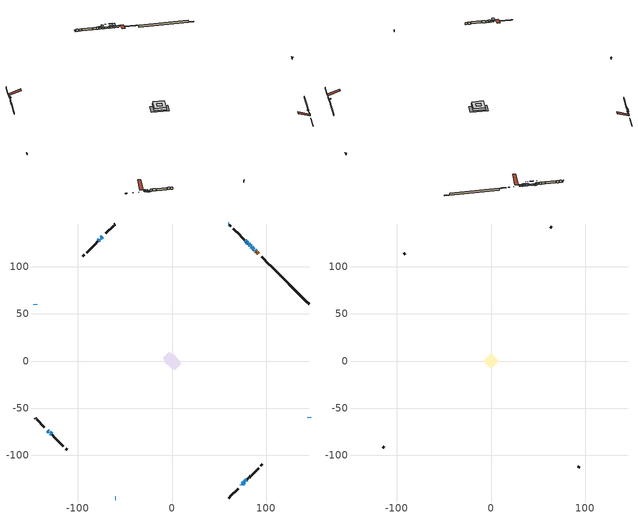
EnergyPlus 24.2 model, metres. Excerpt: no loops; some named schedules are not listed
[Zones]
conditioned space
 floor outside (Floor1 construction): -0.57,0 0,0.57 0.57,0 0,-0.57 z0.92
 floor adiabatic (AdiabaticFloorConstruction): -8.73,0 0,8.73 8.73,0 0,-8.73 z0.92
 floor foundation (Slab1 construction): -9.91,2.84 -2.84,9.91 9.91,-2.84 2.84,-9.91 z-1.52
 wall outside (RimJoist1 construction): 60.35,-145.71 61.41,-144.65 / -145.71,-60.35 -144.65,-61.41 / -60.35,145.71 -61.41,144.65 / 105.4,100.67 104.34,101.72 z0.92:1.22
 wall outside (RimJoist2 construction): 62.07,-144 70.36,-135.71 / -144,-62.07 -135.71,-70.36 / -62.07,144 -70.36,135.71 / 103.68,102.38 95.39,110.67 z0.92:1.22
 wall outside (AdiabaticWallConstruction 1): 91.75,114.32 90.45,115.61 / 89.8,116.27 89.22,116.85 z0.92:2.95
 wall outside (AdiabaticWallConstruction): 88.56,117.5 87.84,118.22 / 84.65,121.42 83.93,122.14 / -132.06,-74 -131.45,-74.62 z0.92:2.55; 74,-132.06 74.31,-131.75 z0.92:1.94; 74.97,-131.1 76.85,-129.21 z0.92:1.35; -74,132.06 -75.01,131.05 z0.92:2.39; 60.36,145.71 59.8,145.71 / 80.73,125.34 79.69,126.38 / 79.03,127.03 77.65,128.42 / 145.71,-60.36 145.71,-59.8 z0.92:2.37; 87.19,118.88 85.3,120.76 z0.92:2.62; 83.27,122.79 81.38,124.68 z0.92:2.44; -77.19,128.88 -78.21,127.85 z0.92:1.48; -60.36,-145.71 -59.8,-145.71 / -130.79,-75.27 -129.77,-76.3 / -145.71,60.36 -145.71,59.8 z0.92:2.65; 79.22,-126.84 79.53,-126.53 z0.92:2.01; -129.11,-76.95 -128.07,-77.99 z0.92:1.61
 wall outside (Wall1 construction): 80.19,-125.88 81.27,-124.8 / -127.41,-78.65 -126.33,-79.73 / -78.87,127.2 -79.95,126.12 / 76.99,129.08 75.91,130.15 z0.92:3.36
 wall outside (Wall2 construction): 81.92,-124.14 84.02,-122.05 / -125.68,-80.39 -123.58,-82.48 / -80.6,125.46 -82.7,123.37 / 75.25,130.81 73.16,132.91 z0.92:3.36
 wall outside (Wall3 construction): 84.67,-121.39 92.01,-114.06 / -122.93,-83.14 -115.59,-90.47 / -83.36,122.71 -90.69,115.37 / 72.5,133.56 65.17,140.9 z0.92:3.36
 wall outside (Wall6 construction): 94.62,-111.45 96.16,-109.9 / -112.98,-93.08 -111.44,-94.63 / -93.3,112.77 -94.85,111.22 / 62.56,143.5 61.01,145.05 z0.92:3.36
 wall foundation (FoundationWall1 construction): 106.05,100.01,-1.52 106.05,100.01,0.92 141.74,64.32,0.92 141.74,64.32,-0.62 145.71,60.35,-0.62 145.71,60.35,-1.52
 window (WindowConstruction 12): 88.56,117.5 87.84,118.22 z0.92:2.54
 window (WindowConstruction 7): 74,-132.06 74.31,-131.75 z0.92:1.93
 window (WindowConstruction 8): 74.97,-131.1 76.85,-129.21 z0.92:1.35
 window (WindowConstruction 9): -74,132.06 -75.01,131.05 z0.92:2.39
 window (WindowConstruction 10): 60.35,145.71 59.8,145.71 z0.92:2.37
 window (WindowConstruction 11): 87.19,118.88 85.3,120.76 z0.92:2.62
 window (WindowConstruction 17): 84.64,121.42 83.93,122.14 z0.92:2.54
 window (WindowConstruction 13): -132.06,-74 -131.45,-74.61 z0.92:2.54
 window (WindowConstruction 14): 83.27,122.79 81.38,124.68 z0.92:2.44
 window (WindowConstruction 15): 80.73,125.34 79.69,126.38 z0.92:2.37
 window (WindowConstruction 16): -77.19,128.88 -78.21,127.85 z0.92:1.48
 window (WindowConstruction): -60.35,-145.71 -59.8,-145.71 z0.92:2.65
 window (WindowConstruction 1): 79.03,127.03 77.65,128.42 z0.92:2.37
 window (WindowConstruction 2): 145.71,-60.35 145.71,-59.8 z0.92:2.37
 window (WindowConstruction 3): 79.22,-126.84 79.53,-126.54 z0.92:2.01
 window (WindowConstruction 4): -130.79,-75.27 -129.77,-76.3 z0.92:2.65
 window (WindowConstruction 5): -145.71,60.35 -145.71,59.8 z0.92:2.65
 window (WindowConstruction 6): -129.11,-76.95 -128.07,-77.99 z0.92:1.61
 door (Door): 91.75,114.32 90.45,115.61 z0.92:2.95
 door (Door 1): 89.8,116.27 89.22,116.84 z0.92:2.95
 ceiling adiabatic (AdiabaticFloorConstruction): 0,-8.73 8.73,0 0,8.73 -8.73,0 z0.92
 roof outside (AdiabaticRoofConstruction): 78.57,-127.5,3.36 77.56,-126.5,3.83 76.51,-127.55,3.83 77.51,-128.55,3.36; -76.53,129.53,3.36 -75.71,128.71,3.74 -74.85,129.58,3.74 -75.67,130.4,3.36
 skylight (SkylightConstruction): 78.57,-127.5,3.36 77.56,-126.5,3.83 76.51,-127.55,3.83 77.51,-128.55,3.36
 skylight (SkylightConstruction 1): -76.53,129.53,3.36 -75.71,128.72,3.74 -74.85,129.58,3.74 -75.67,130.4,3.36
attic - vented
 floor to conditioned space (Floor2 construction Reversed): -3.6,0 0,3.6 3.6,0 0,-3.6 z3.36
 floor to conditioned space (Floor3 construction Reversed): -8.4,0 0,8.4 8.4,0 0,-8.4 z3.36
 wall outside (Wall4 construction): 92.66,-113.4 93.96,-112.11 / -114.93,-91.13 -113.64,-92.42 / -91.35,114.72 -92.64,113.42 / 64.51,141.55 63.22,142.85 z0.92:3.36
 roof outside (Roof1 construction): 73.35,-132.72,3.36 64.49,-123.86,7.53 62.16,-126.2,7.53 71.01,-135.05,3.36; -132.72,-73.35,3.36 -123.86,-64.49,7.53 -126.2,-62.16,7.53 -135.05,-71.01,3.36; -73.35,132.72,3.36 -64.49,123.86,7.53 -62.16,126.2,7.53 -71.01,135.05,3.36; 92.4,113.66,3.36 83.55,104.81,7.53 85.88,102.47,7.53 94.74,111.33,3.36
shading: 87.2,118.86 89.21,116.86 91.8,119.45 89.79,121.45 z3.46; 74.52,-131.54 73.79,-132.27 74.12,-132.6 74.85,-131.87 z2.23; 77.06,-129 74.76,-131.31 75.08,-131.63 77.39,-129.32 z1.65; -75.22,130.84 -73.79,132.27 -74.12,132.6 -75.55,131.17 z2.69; 59.5,145.71 60.65,145.71 60.65,146.17 59.5,146.17 z2.67; 84.87,121.19 87.62,118.44 87.94,118.77 85.2,121.52 z3.23; 81.56,124.51 87.01,119.05 87.34,119.38 81.88,124.83 z5.89; -130.8,-75.26 -132.7,-73.36 -134.43,-75.09 -132.53,-76.99 z3.46; 79.02,127.05 85.64,120.43 85.96,120.75 79.34,127.37 z5.79; 79.48,126.59 80.94,125.13 83.53,127.71 82.06,129.18 z2.67; -80.15,125.92 -75.25,130.81 -75.58,131.14 -80.47,126.24 z4.22; -59.5,-145.71 -60.65,-145.71 -60.65,-146.01 -59.5,-146.01 z2.95; 77,129.06 79.67,126.39 80,126.72 77.33,129.39 z3.28; 145.71,-59.19 145.71,-60.96 146.17,-60.96 146.17,-59.19 z2.98; 79.74,-126.32 79.01,-127.05 79.34,-127.38 80.07,-126.65 z2.31; -129.56,-76.51 -131,-75.06 -131.21,-75.27 -129.77,-76.72 z2.95; -145.71,59.5 -145.71,60.65 -146.01,60.65 -146.01,59.5 z2.95; -127.86,-78.2 -129.32,-76.74 -131.05,-78.47 -129.59,-79.93 z1.9
[Building]
Building 1: Terrain=Suburbs
[Site:Location]
Calgary Intl AP_AB: Latitude {deg}=51.11; Longitude {deg}=-114.02; Time Zone {hr}=-7; Elevation {m}=1084; Keep Site Location Information=Yes
[Site:GroundTemperature:Shallow]
0.326196, -1.55603, -1.70677, -0.813554, 2.7722, 6.34125, 9.43543, 11.3955, 11.562, 9.96783, 6.95256, 3.49299
[Site:WaterMainsTemperature]
Calculation Method=Schedule; Temperature Schedule=mains temperature schedule
[Material] Roughness=Rough; Thermal Absorptance=0.9
Name | Thickness {m} | Conductivity {W/m-K} | Density {kg/m3} | Specific Heat {J/kg-K} | Solar Absorptance | Visible Absorptance
asphalt or fiberglass shingles | 0.00635 | 0.162714 | 1121.4 | 1465.45 | 0.4 | 0.4
asphalt or fiberglass shingles 1 | 0.00635 | 0.162714 | 1121.4 | 1465.45 | 0.7 | 0.7
ceiling loosefill ins | 0.254 | 0.0480833 | 16.02 | 1046.75 | 0.7 | 0.7
ceiling stud and cavity | 0.1397 | 0.131136 | 65.682 | 1177.47 | 0.7 | 0.7
ceiling stud and cavity 1 | 0.1397 | 0.140171 | 65.682 | 1177.47 | 0.7 | 0.7
concrete 4.0 in. | 0.1016 | 1.803125 | 2242.8 | 837.4 | 0.7 | 0.7
concrete 8.0 in. | 0.2032 | 1.803125 | 2242.8 | 837.4 | 0.7 | 0.7
door material | 0.04445 | 0.0451087 | 512.64 | 1214.23 | 0.7 | 0.7
exterior vertical ins | 0.0524957 | 0.029427 | 32.04 | 1214.23 | 0.7 | 0.7
floor covering | 0.0127 | 0.0433444 | 54.468 | 1339.84 | 0.6 | 0.6
floor rigid ins | 0.103632 | 0.029427 | 32.04 | 1214.23 | 0.7 | 0.7
floor rigid ins 1; roof rigid ins; wall rigid ins 1 | 0.512978 | 0.029427 | 32.04 | 1214.23 | 0.7 | 0.7
floor stud and cavity | 0.1397 | 0.115788 | 92.3553 | 1139.71 | 0.7 | 0.7
floor stud and cavity 1 | 0.1397 | 1.75129 | 37.0049 | 1207.88 | 0.7 | 0.7
furniture material conditioned space 1 | 0.1524 | 0.115458 | 640.8 | 1214.23 | 0.6 | 0.6
gypsum board | 0.0127 | 0.160291 | 801 | 837.4 | 0.6 | 0.6
gypsum board 1 | 0.0127 | 0.160291 | 801 | 837.4 | 0.7 | 0.7
osb sheathing 0.5 in. | 0.0127 | 0.115458 | 512.64 | 1214.23 | 0.7 | 0.7
osb sheathing 0.75 in. | 0.01905 | 0.115458 | 512.64 | 1214.23 | 0.7 | 0.7
osb sheathing 2.0 in. | 0.0508 | 0.115458 | 512.64 | 1214.23 | 0.7 | 0.7
rim joist rigid ins; wall rigid ins | 0.051816 | 0.029427 | 32.04 | 1214.23 | 0.7 | 0.7
rim joist stud and cavity | 0.0508 | 0.0515565 | 125.044 | 1163.47 | 0.6 | 0.6
rim joist stud and cavity 1 | 0.0508 | 0.0496063 | 125.044 | 1163.47 | 0.6 | 0.6
roof stud and cavity | 0.18415 | 1.78685 | 37.0049 | 1207.88 | 0.6 | 0.6
slab rigid ins | 0.000517642 | 0.029427 | 32.04 | 1214.23 | 0.7 | 0.7
wall stud and cavity | 0.1397 | 0.258437 | 139.0536 | 1170.24 | 0.7 | 0.7
wall stud and cavity 1 | 0.1397 | 0.243374 | 139.0536 | 1170.24 | 0.7 | 0.7
wall stud and cavity 2 | 0.1397 | 0.172852 | 139.0536 | 1170.24 | 0.7 | 0.7
wall stud and cavity 3 | 0.0889 | 6.9971 | 50.32683 | 1063.81 | 0.6 | 0.6
wall stud and cavity 4 | 0.1397 | 0.643765 | 139.0536 | 1170.24 | 0.7 | 0.7
wall stud and cavity 5 | 0.0889 | 0.380278 | 52.3479 | 1209.89 | 0.7 | 0.7
wall stud and cavity 6 | 0.0889 | 0.391764 | 83.0341 | 1211.67 | 0.7 | 0.7
wood siding | 0.0254 | 0.102417 | 544.68 | 1172.36 | 0.4 | 0.4
wood siding 1 | 0.00254 | 0.102417 | 544.68 | 1172.36 | 0.4 | 0.4
wood siding 2; wood siding 3; wood siding 4 | 0.0254 | 0.102417 | 544.68 | 1172.36 | 0.7 | 0.7
[WindowMaterial:SimpleGlazingSystem]
Name | U-Factor {W/m2-K} | Solar Heat Gain Coefficient
SkylightMaterial | 4.80031 | 0.5019
SkylightMaterial 1 | 3.82419 | 0.5013
WindowMaterial | 1.0879 | 0.23
WindowMaterial 1 | 2.78847 | 0.69
WindowMaterial 10 | 2.79244 | 0.7
WindowMaterial 11 | 2.78052 | 0.67
WindowMaterial 12 | 2.77768 | 0.66
WindowMaterial 13 | 1.632425 | 0.43
WindowMaterial 14 | 1.69318 | 0.41
WindowMaterial 15 | 1.89134 | 0.35
WindowMaterial 2 | 2.76405 | 0.62
WindowMaterial 3 | 2.76064 | 0.46
WindowMaterial 4 | 0.912455 | 0.25
WindowMaterial 5 | 1.04873 | 0.24
WindowMaterial 6 | 2.57724 | 0.26
WindowMaterial 7 | 2.535227 | 0.27
WindowMaterial 8 | 2.79017 | 0.62
WindowMaterial 9 | 2.77314 | 0.52
[Construction]
AdiabaticFloorConstruction: floor stud and cavity 1, floor rigid ins 1, osb sheathing 0.75 in., floor covering
AdiabaticRoofConstruction: asphalt or fiberglass shingles 1, roof rigid ins, osb sheathing 0.75 in., roof stud and cavity
AdiabaticWallConstruction: wood siding 3, wall rigid ins 1, wall stud and cavity 5, gypsum board
AdiabaticWallConstruction 1: wood siding 4, wall rigid ins 1, wall stud and cavity 5, gypsum board
Door; Door 1: door material
Floor1 construction: floor stud and cavity, floor rigid ins, osb sheathing 0.75 in., floor covering
Floor2 construction Reversed: gypsum board, ceiling stud and cavity, ceiling loosefill ins
Floor3 construction Reversed: gypsum board, ceiling stud and cavity 1, ceiling loosefill ins
FoundationWall1 construction: concrete 8.0 in., gypsum board 1
furniture construction conditioned space 1: furniture material conditioned space 1
PartitionWallConstruction: gypsum board, wall stud and cavity 6, gypsum board
RimJoist1 construction: wood siding 2, rim joist rigid ins, osb sheathing 2.0 in., rim joist stud and cavity
RimJoist2 construction: wood siding 2, rim joist rigid ins, osb sheathing 2.0 in., rim joist stud and cavity 1
Roof1 construction: asphalt or fiberglass shingles
SkylightConstruction: SkylightMaterial
SkylightConstruction 1: SkylightMaterial 1
Slab1 construction: slab rigid ins, concrete 4.0 in.
Wall1 construction: wood siding, wall rigid ins, osb sheathing 0.5 in., wall stud and cavity, gypsum board
Wall2 construction: wood siding, wall rigid ins, osb sheathing 0.5 in., wall stud and cavity 1, gypsum board
Wall3 construction: wood siding, wall rigid ins, osb sheathing 0.5 in., wall stud and cavity 2, gypsum board
Wall4 construction: wood siding 1, wall stud and cavity 3
Wall6 construction: wood siding, wall rigid ins, osb sheathing 0.5 in., wall stud and cavity 4, gypsum board
WindowConstruction; WindowConstruction 5: WindowMaterial
WindowConstruction 1: WindowMaterial 1
WindowConstruction 10: WindowMaterial 9
WindowConstruction 11: WindowMaterial 10
WindowConstruction 12; WindowConstruction 17: WindowMaterial 11
WindowConstruction 13: WindowMaterial 12
WindowConstruction 14: WindowMaterial 13
WindowConstruction 15: WindowMaterial 14
WindowConstruction 16: WindowMaterial 15
WindowConstruction 2: WindowMaterial 2
WindowConstruction 3: WindowMaterial 3
WindowConstruction 4: WindowMaterial 4
WindowConstruction 6: WindowMaterial 5
WindowConstruction 7: WindowMaterial 6
WindowConstruction 8: WindowMaterial 7
WindowConstruction 9: WindowMaterial 8
[Zone] Multiplier=1; Part of Total Floor Area=Yes
Name | Volume {m3}
attic - vented | 117.606
conditioned space | 958.5
[Space]
Name | Zone | Volume {m3}
attic - vented 1 | attic - vented | 117.606
conditioned space 1 | conditioned space | 958.5
[ZoneInfiltration:EffectiveLeakageArea]
infil attic - vented 1: Zone or Space=attic - vented 1; Schedule=Always On Discrete; Effective Air Leakage Area {cm2}=5727.22; Stack Coefficient=0.000459798; Wind Coefficient=1.44878e-05
[ZoneMixing]
whole house fan mix: Zone or Space=attic - vented; Schedule=Always On Continuous; Design Flow Rate Calculation Method=Flow/Zone; Design Flow Rate {m3/s}=0; Source Zone or Space=conditioned space
[SurfaceProperty:ExposedFoundationPerimeter]
Slab1: Exposed Perimeter Calculation Method=TotalExposedPerimeter; Total Exposed Perimeter {m}=56.083
[InternalMass] Zone or ZoneList=conditioned space; Space or SpaceList=conditioned space 1
Name | Construction | Surface Area {m2}
furniture mass conditioned space 1 | furniture construction conditioned space 1 | 133.428
partition wall mass | PartitionWallConstruction | 333.571
[Lights]
interior lighting: Zone or ZoneList or Space or SpaceList=conditioned space 1; Schedule=interior lighting schedule; Design Level Calculation Method=LightingLevel; Lighting Level {W}=343.2; Return Air Fraction=0; Fraction Radiant=0.6; Fraction Visible=0.2; Fraction Replaceable=1
[People]
occupants: Zone or ZoneList or Space or SpaceList=conditioned space 1; Number of People Schedule=occupants schedule; Number of People Calculation Method=People; Number of People=3; Fraction Radiant=0.314171; Sensible Heat Fraction=0.56303; Activity Level Schedule=occupants activity schedule; Carbon Dioxide Generation Rate {m3/s-W}=0; Enable ASHRAE 55 Comfort Warnings=No; Mean Radiant Temperature Calculation Type=EnclosureAveraged
[ElectricEquipment] Zone or ZoneList or Space or SpaceList=conditioned space 1; Design Level Calculation Method=EquipmentLevel
Name | Schedule | Design Level {W} | Fraction Latent | Fraction Radiant | Fraction Lost
clothes dryer | clothes dryer schedule | 140.772 | 0.015 | 0.081 | 0.85
clothes washer | clothes washer schedule | 32.1985 | 0.03 | 0.162 | 0.7
cooking range | cooking range schedule | 215.147 | 0.08 | 0.432 | 0.2
dishwasher | dishwasher schedule | 66.8632 | 0.3 | 0.18 | 0.4
fridge | fridge schedule | 72.9452 | 0 | 0.6 | 0
mech vent house fan | mech vent house fan schedule | 0 | 0 | 0 | 1
mech vent house fan cfis | mech vent house fan cfis schedule | 0 | 0 | 0 | 0
misc plug loads | misc plug loads schedule | 494.7 | 0.045 | 0.513 | 0.1
whole house fan | Always On Discrete | 0 | 0 | 0 | 1
[OtherEquipment] Zone or ZoneList or Space or SpaceList=conditioned space 1; Design Level Calculation Method=EquipmentLevel
Name | Fuel Type | Schedule | Design Level {W} | Fraction Latent | Fraction Radiant | Fraction Lost
clothes dryer 1 | Electricity | clothes dryer schedule | 0 | 0.015 | 0.081 | 0.85
cooking range 1 | Electricity | cooking range schedule | 0 | 0.08 | 0.432 | 0.2
general water use latent | None | general water use schedule | 62.594 | 1 | 0 | 0
general water use sensible | None | general water use schedule | -61.6891 | 0 | 0.6 | 0
mech vent house fan latent load | None | Always On Discrete | 0 | 1 | 0 | 0
mech vent house fan sensible load | None | Always On Discrete | 0 | 0 | 0 | 0
water heater energy adjustment1 | NaturalGas | Always On Discrete | 0.01 | 0 | 0 | 1
[ZoneInfiltration:DesignFlowRate] Zone or ZoneList or Space or SpaceList=conditioned space 1; Schedule=Always On Discrete; Design Flow Rate Calculation Method=Flow/Zone; Design Flow Rate {m3/s}=0
infil flow; natural vent flow; whole house fan flow
[Foundation:Kiva]
Foundation Kiva 1: Initial Indoor Air Temperature {C}=18; Wall Height Above Grade {m}=0.919978; Wall Depth Below Slab {m}=0.2032; Custom Block Material Name 1=exterior vertical ins; Custom Block Depth 1 {m}=2.43998; Custom Block X Position 1 {m}=0.2159; Custom Block Z Position 1 {m}=0
[Foundation:Kiva:Settings]
Soil Conductivity {W/m-K}=0.849921; Soil Density {kg/m3}=1842.3; Soil Specific Heat {J/kg-K}=418.7; Ground Solar Absorptivity=0.9; Ground Thermal Absorptivity=0.9; Ground Surface Roughness {m}=0.03; Far-Field Width {m}=40; Deep-Ground Boundary Condition=ZeroFlux; Deep-Ground Depth {m}=40; Minimum Cell Dimension {m}=0.2; Maximum Cell Growth Coefficient=3; Simulation Timestep=Timestep
[Exterior:Lights]
exterior lighting: Schedule=exterior lighting schedule; Design Level {W}=75.6
[Schedule:Constant]
Name | Hourly Value
Always On Continuous; mech vent house fan schedule; mech vent house fan cfis schedule; Always On Discrete | 1
occupants activity schedule | 117.228
fridge schedule | 0
[Schedule:Week:Daily]
interior lighting schedule Week Rule - Jan1-Jan27: interior lighting schedule day, interior lighting schedule day, interior lighting schedule day, interior lighting schedule day, interior lighting schedule day, interior lighting schedule day, interior lighting schedule day, interior lighting schedule default day, interior lighting schedule default day, interior lighting schedule default day, interior lighting schedule default day, interior lighting schedule default day
interior lighting schedule Week Rule - Jan28-Feb3: interior lighting schedule day, interior lighting schedule day, interior lighting schedule day, interior lighting schedule day, interior lighting schedule day 1, interior lighting schedule day 1, interior lighting schedule day 1, interior lighting schedule default day, interior lighting schedule default day, interior lighting schedule default day, interior lighting schedule default day, interior lighting schedule default day
interior lighting schedule Week Rule - Feb4-Feb24: interior lighting schedule day 1, interior lighting schedule day 1, interior lighting schedule day 1, interior lighting schedule day 1, interior lighting schedule day 1, interior lighting schedule day 1, interior lighting schedule day 1, interior lighting schedule default day, interior lighting schedule default day, interior lighting schedule default day, interior lighting schedule default day, interior lighting schedule default day
interior lighting schedule Week Rule - Feb25-Mar3: interior lighting schedule day 1, interior lighting schedule day 1, interior lighting schedule day 1, interior lighting schedule day 1, interior lighting schedule day 2, interior lighting schedule day 2, interior lighting schedule day 2, interior lighting schedule default day, interior lighting schedule default day, interior lighting schedule default day, interior lighting schedule default day, interior lighting schedule default day
interior lighting schedule Week Rule - Mar4-Mar31: interior lighting schedule day 2, interior lighting schedule day 2, interior lighting schedule day 2, interior lighting schedule day 2, interior lighting schedule day 2, interior lighting schedule day 2, interior lighting schedule day 2, interior lighting schedule default day, interior lighting schedule default day, interior lighting schedule default day, interior lighting schedule default day, interior lighting schedule default day
interior lighting schedule Week Rule - Apr1-Apr28: interior lighting schedule day 3, interior lighting schedule day 3, interior lighting schedule day 3, interior lighting schedule day 3, interior lighting schedule day 3, interior lighting schedule day 3, interior lighting schedule day 3, interior lighting schedule default day, interior lighting schedule default day, interior lighting schedule default day, interior lighting schedule default day, interior lighting schedule default day
interior lighting schedule Week Rule - Apr29-May5: interior lighting schedule day 3, interior lighting schedule day 3, interior lighting schedule day 4, interior lighting schedule day 4, interior lighting schedule day 4, interior lighting schedule day 4, interior lighting schedule day 4, interior lighting schedule default day, interior lighting schedule default day, interior lighting schedule default day, interior lighting schedule default day, interior lighting schedule default day
interior lighting schedule Week Rule - May6-May26: interior lighting schedule day 4, interior lighting schedule day 4, interior lighting schedule day 4, interior lighting schedule day 4, interior lighting schedule day 4, interior lighting schedule day 4, interior lighting schedule day 4, interior lighting schedule default day, interior lighting schedule default day, interior lighting schedule default day, interior lighting schedule default day, interior lighting schedule default day
interior lighting schedule Week Rule - May27-Jun2: interior lighting schedule day 4, interior lighting schedule day 4, interior lighting schedule day 4, interior lighting schedule day 4, interior lighting schedule day 4, interior lighting schedule day 5, interior lighting schedule day 5, interior lighting schedule default day, interior lighting schedule default day, interior lighting schedule default day, interior lighting schedule default day, interior lighting schedule default day
interior lighting schedule Week Rule - Jun3-Jun30: interior lighting schedule day 5, interior lighting schedule day 5, interior lighting schedule day 5, interior lighting schedule day 5, interior lighting schedule day 5, interior lighting schedule day 5, interior lighting schedule day 5, interior lighting schedule default day, interior lighting schedule default day, interior lighting schedule default day, interior lighting schedule default day, interior lighting schedule default day
interior lighting schedule Week Rule - Jul1-Jul28: interior lighting schedule day 6, interior lighting schedule day 6, interior lighting schedule day 6, interior lighting schedule day 6, interior lighting schedule day 6, interior lighting schedule day 6, interior lighting schedule day 6, interior lighting schedule default day, interior lighting schedule default day, interior lighting schedule default day, interior lighting schedule default day, interior lighting schedule default day
interior lighting schedule Week Rule - Jul29-Aug4: interior lighting schedule day 6, interior lighting schedule day 6, interior lighting schedule day 6, interior lighting schedule day 7, interior lighting schedule day 7, interior lighting schedule day 7, interior lighting schedule day 7, interior lighting schedule default day, interior lighting schedule default day, interior lighting schedule default day, interior lighting schedule default day, interior lighting schedule default day
interior lighting schedule Week Rule - Aug5-Aug25: interior lighting schedule day 7, interior lighting schedule day 7, interior lighting schedule day 7, interior lighting schedule day 7, interior lighting schedule day 7, interior lighting schedule day 7, interior lighting schedule day 7, interior lighting schedule default day, interior lighting schedule default day, interior lighting schedule default day, interior lighting schedule default day, interior lighting schedule default day
interior lighting schedule Week Rule - Aug26-Sep1: interior lighting schedule day 7, interior lighting schedule day 7, interior lighting schedule day 7, interior lighting schedule day 7, interior lighting schedule day 7, interior lighting schedule day 7, interior lighting schedule day 8, interior lighting schedule default day, interior lighting schedule default day, interior lighting schedule default day, interior lighting schedule default day, interior lighting schedule default day
interior lighting schedule Week Rule - Sep2-Sep29: interior lighting schedule day 8, interior lighting schedule day 8, interior lighting schedule day 8, interior lighting schedule day 8, interior lighting schedule day 8, interior lighting schedule day 8, interior lighting schedule day 8, interior lighting schedule default day, interior lighting schedule default day, interior lighting schedule default day, interior lighting schedule default day, interior lighting schedule default day
interior lighting schedule Week Rule - Sep30-Oct6: interior lighting schedule day 8, interior lighting schedule day 9, interior lighting schedule day 9, interior lighting schedule day 9, interior lighting schedule day 9, interior lighting schedule day 9, interior lighting schedule day 9, interior lighting schedule default day, interior lighting schedule default day, interior lighting schedule default day, interior lighting schedule default day, interior lighting schedule default day
interior lighting schedule Week Rule - Oct7-Oct27: interior lighting schedule day 9, interior lighting schedule day 9, interior lighting schedule day 9, interior lighting schedule day 9, interior lighting schedule day 9, interior lighting schedule day 9, interior lighting schedule day 9, interior lighting schedule default day, interior lighting schedule default day, interior lighting schedule default day, interior lighting schedule default day, interior lighting schedule default day
interior lighting schedule Week Rule - Oct28-Nov3: interior lighting schedule day 9, interior lighting schedule day 9, interior lighting schedule day 9, interior lighting schedule day 9, interior lighting schedule day 10, interior lighting schedule day 10, interior lighting schedule day 10, interior lighting schedule default day, interior lighting schedule default day, interior lighting schedule default day, interior lighting schedule default day, interior lighting schedule default day
interior lighting schedule Week Rule - Nov4-Nov24: interior lighting schedule day 10, interior lighting schedule day 10, interior lighting schedule day 10, interior lighting schedule day 10, interior lighting schedule day 10, interior lighting schedule day 10, interior lighting schedule day 10, interior lighting schedule default day, interior lighting schedule default day, interior lighting schedule default day, interior lighting schedule default day, interior lighting schedule default day
interior lighting schedule Week Rule - Nov25-Dec1: interior lighting schedule day 10, interior lighting schedule day 10, interior lighting schedule day 10, interior lighting schedule day 10, interior lighting schedule day 10, interior lighting schedule day 10, interior lighting schedule day 11, interior lighting schedule default day, interior lighting schedule default day, interior lighting schedule default day, interior lighting schedule default day, interior lighting schedule default day
interior lighting schedule Week Rule - Dec2-Dec31: interior lighting schedule day 11, interior lighting schedule day 11, interior lighting schedule day 11, interior lighting schedule day 11, interior lighting schedule day 11, interior lighting schedule day 11, interior lighting schedule day 11, interior lighting schedule default day, interior lighting schedule default day, interior lighting schedule default day, interior lighting schedule default day, interior lighting schedule default day
occupants schedule Week Rule - Jan1-Dec31: occupants schedule day, occupants schedule day, occupants schedule day, occupants schedule day, occupants schedule day, occupants schedule day, occupants schedule day, occupants schedule default day, occupants schedule default day, occupants schedule default day, occupants schedule default day, occupants schedule default day
clothes dryer schedule Week Rule - Jan1-Dec31: clothes dryer schedule day, clothes dryer schedule day, clothes dryer schedule day, clothes dryer schedule day, clothes dryer schedule day, clothes dryer schedule day, clothes dryer schedule day, clothes dryer schedule default day, clothes dryer schedule default day, clothes dryer schedule default day, clothes dryer schedule default day, clothes dryer schedule default day
clothes washer schedule Week Rule - Jan1-Dec31: clothes washer schedule day, clothes washer schedule day, clothes washer schedule day, clothes washer schedule day, clothes washer schedule day, clothes washer schedule day, clothes washer schedule day, clothes washer schedule default day, clothes washer schedule default day, clothes washer schedule default day, clothes washer schedule default day, clothes washer schedule default day
cooking range schedule Week Rule - Jan1-Dec31: cooking range schedule day, cooking range schedule day, cooking range schedule day, cooking range schedule day, cooking range schedule day, cooking range schedule day, cooking range schedule day, cooking range schedule default day, cooking range schedule default day, cooking range schedule default day, cooking range schedule default day, cooking range schedule default day
dishwasher schedule Week Rule - Jan1-Dec31: dishwasher schedule day, dishwasher schedule day, dishwasher schedule day, dishwasher schedule day, dishwasher schedule day, dishwasher schedule day, dishwasher schedule day, dishwasher schedule default day, dishwasher schedule default day, dishwasher schedule default day, dishwasher schedule default day, dishwasher schedule default day
misc plug loads schedule Week Rule - Jan1-Dec31: misc plug loads schedule day, misc plug loads schedule day, misc plug loads schedule day, misc plug loads schedule day, misc plug loads schedule day, misc plug loads schedule day, misc plug loads schedule day, misc plug loads schedule default day, misc plug loads schedule default day, misc plug loads schedule default day, misc plug loads schedule default day, misc plug loads schedule default day
general water use schedule Week Rule - Jan1-Dec31: general water use schedule day, general water use schedule day, general water use schedule day, general water use schedule day, general water use schedule day, general water use schedule day, general water use schedule day, general water use schedule default day, general water use schedule default day, general water use schedule default day, general water use schedule default day, general water use schedule default day
exterior lighting schedule Week Rule - Jan1-Jan27: exterior lighting schedule day, exterior lighting schedule day, exterior lighting schedule day, exterior lighting schedule day, exterior lighting schedule day, exterior lighting schedule day, exterior lighting schedule day, exterior lighting schedule default day, exterior lighting schedule default day, exterior lighting schedule default day, exterior lighting schedule default day, exterior lighting schedule default day
exterior lighting schedule Week Rule - Jan28-Feb3: exterior lighting schedule day, exterior lighting schedule day, exterior lighting schedule day, exterior lighting schedule day, exterior lighting schedule day 1, exterior lighting schedule day 1, exterior lighting schedule day 1, exterior lighting schedule default day, exterior lighting schedule default day, exterior lighting schedule default day, exterior lighting schedule default day, exterior lighting schedule default day
exterior lighting schedule Week Rule - Feb4-Feb24: exterior lighting schedule day 1, exterior lighting schedule day 1, exterior lighting schedule day 1, exterior lighting schedule day 1, exterior lighting schedule day 1, exterior lighting schedule day 1, exterior lighting schedule day 1, exterior lighting schedule default day, exterior lighting schedule default day, exterior lighting schedule default day, exterior lighting schedule default day, exterior lighting schedule default day
exterior lighting schedule Week Rule - Feb25-Mar3: exterior lighting schedule day 1, exterior lighting schedule day 1, exterior lighting schedule day 1, exterior lighting schedule day 1, exterior lighting schedule day 2, exterior lighting schedule day 2, exterior lighting schedule day 2, exterior lighting schedule default day, exterior lighting schedule default day, exterior lighting schedule default day, exterior lighting schedule default day, exterior lighting schedule default day
exterior lighting schedule Week Rule - Mar4-Mar31: exterior lighting schedule day 2, exterior lighting schedule day 2, exterior lighting schedule day 2, exterior lighting schedule day 2, exterior lighting schedule day 2, exterior lighting schedule day 2, exterior lighting schedule day 2, exterior lighting schedule default day, exterior lighting schedule default day, exterior lighting schedule default day, exterior lighting schedule default day, exterior lighting schedule default day
exterior lighting schedule Week Rule - Apr1-Apr28: exterior lighting schedule day 3, exterior lighting schedule day 3, exterior lighting schedule day 3, exterior lighting schedule day 3, exterior lighting schedule day 3, exterior lighting schedule day 3, exterior lighting schedule day 3, exterior lighting schedule default day, exterior lighting schedule default day, exterior lighting schedule default day, exterior lighting schedule default day, exterior lighting schedule default day
exterior lighting schedule Week Rule - Apr29-May5: exterior lighting schedule day 3, exterior lighting schedule day 3, exterior lighting schedule day 4, exterior lighting schedule day 4, exterior lighting schedule day 4, exterior lighting schedule day 4, exterior lighting schedule day 4, exterior lighting schedule default day, exterior lighting schedule default day, exterior lighting schedule default day, exterior lighting schedule default day, exterior lighting schedule default day
exterior lighting schedule Week Rule - May6-May26: exterior lighting schedule day 4, exterior lighting schedule day 4, exterior lighting schedule day 4, exterior lighting schedule day 4, exterior lighting schedule day 4, exterior lighting schedule day 4, exterior lighting schedule day 4, exterior lighting schedule default day, exterior lighting schedule default day, exterior lighting schedule default day, exterior lighting schedule default day, exterior lighting schedule default day
exterior lighting schedule Week Rule - May27-Jun2: exterior lighting schedule day 4, exterior lighting schedule day 4, exterior lighting schedule day 4, exterior lighting schedule day 4, exterior lighting schedule day 4, exterior lighting schedule day 5, exterior lighting schedule day 5, exterior lighting schedule default day, exterior lighting schedule default day, exterior lighting schedule default day, exterior lighting schedule default day, exterior lighting schedule default day
[Schedule:Year]
interior lighting schedule: interior lighting schedule Week Rule - Jan1-Jan27, 1, 1, 1, 27, interior lighting schedule Week Rule - Jan28-Feb3, 1, 28, 2, 3, interior lighting schedule Week Rule - Feb4-Feb24, 2, 4, 2, 24, interior lighting schedule Week Rule - Feb25-Mar3, 2, 25, 3, 3, interior lighting schedule Week Rule - Mar4-Mar31, 3, 4, 3, 31, interior lighting schedule Week Rule - Apr1-Apr28, 4, 1, 4, 28, interior lighting schedule Week Rule - Apr29-May5, 4, 29, 5, 5, interior lighting schedule Week Rule - May6-May26, 5, 6, 5, 26, interior lighting schedule Week Rule - May27-Jun2, 5, 27, 6, 2, interior lighting schedule Week Rule - Jun3-Jun30, 6, 3, 6, 30, interior lighting schedule Week Rule - Jul1-Jul28, 7, 1, 7, 28, interior lighting schedule Week Rule - Jul29-Aug4, 7, 29, 8, 4, interior lighting schedule Week Rule - Aug5-Aug25, 8, 5, 8, 25, interior lighting schedule Week Rule - Aug26-Sep1, 8, 26, 9, 1, interior lighting schedule Week Rule - Sep2-Sep29, 9, 2, 9, 29, interior lighting schedule Week Rule - Sep30-Oct6, 9, 30, 10, 6, interior lighting schedule Week Rule - Oct7-Oct27, 10, 7, 10, 27, interior lighting schedule Week Rule - Oct28-Nov3, 10, 28, 11, 3, interior lighting schedule Week Rule - Nov4-Nov24, 11, 4, 11, 24, interior lighting schedule Week Rule - Nov25-Dec1, 11, 25, 12, 1, interior lighting schedule Week Rule - Dec2-Dec31, 12, 2, 12, 31
occupants schedule: occupants schedule Week Rule - Jan1-Dec31, 1, 1, 12, 31
clothes dryer schedule: clothes dryer schedule Week Rule - Jan1-Dec31, 1, 1, 12, 31
clothes washer schedule: clothes washer schedule Week Rule - Jan1-Dec31, 1, 1, 12, 31
cooking range schedule: cooking range schedule Week Rule - Jan1-Dec31, 1, 1, 12, 31
dishwasher schedule: dishwasher schedule Week Rule - Jan1-Dec31, 1, 1, 12, 31
misc plug loads schedule: misc plug loads schedule Week Rule - Jan1-Dec31, 1, 1, 12, 31
general water use schedule: general water use schedule Week Rule - Jan1-Dec31, 1, 1, 12, 31
exterior lighting schedule: exterior lighting schedule Week Rule - Jan1-Jan27, 1, 1, 1, 27, exterior lighting schedule Week Rule - Jan28-Feb3, 1, 28, 2, 3, exterior lighting schedule Week Rule - Feb4-Feb24, 2, 4, 2, 24, exterior lighting schedule Week Rule - Feb25-Mar3, 2, 25, 3, 3, exterior lighting schedule Week Rule - Mar4-Mar31, 3, 4, 3, 31, exterior lighting schedule Week Rule - Apr1-Apr28, 4, 1, 4, 28, exterior lighting schedule Week Rule - Apr29-May5, 4, 29, 5, 5, exterior lighting schedule Week Rule - May6-May26, 5, 6, 5, 26, exterior lighting schedule Week Rule - May27-Jun2, 5, 27, 6, 2, exterior lighting schedule Week Rule - Jun3-Jun30, 6, 3, 6, 30, exterior lighting schedule Week Rule - Jul1-Jul28, 7, 1, 7, 28, exterior lighting schedule Week Rule - Jul29-Aug4, 7, 29, 8, 4, exterior lighting schedule Week Rule - Aug5-Aug25, 8, 5, 8, 25, exterior lighting schedule Week Rule - Aug26-Sep1, 8, 26, 9, 1, exterior lighting schedule Week Rule - Sep2-Sep29, 9, 2, 9, 29, exterior lighting schedule Week Rule - Sep30-Oct6, 9, 30, 10, 6, exterior lighting schedule Week Rule - Oct7-Oct27, 10, 7, 10, 27, exterior lighting schedule Week Rule - Oct28-Nov3, 10, 28, 11, 3, exterior lighting schedule Week Rule - Nov4-Nov24, 11, 4, 11, 24, exterior lighting schedule Week Rule - Nov25-Dec1, 11, 25, 12, 1, exterior lighting schedule Week Rule - Dec2-Dec31, 12, 2, 12, 31
[Schedule:Compact]
mains temperature schedule: Through: 01/01, For: AllDays, Until: 24:00, 5.30611, Through: 01/02, For: AllDays, Until: 24:00, 5.24556, Through: 01/03, For: AllDays, Until: 24:00, 5.18611, Through: 01/04, For: AllDays, Until: 24:00, 5.12778, Through: 01/05, For: AllDays, Until: 24:00, 5.07, Through: 01/06, For: AllDays, Until: 24:00, 5.01278, Through: 01/07, For: AllDays, Until: 24:00, 4.95722, Through: 01/08, For: AllDays, Until: 24:00, 4.90222, Through: 01/09, For: AllDays, Until: 24:00, 4.84778, Through: 01/10, For: AllDays, Until: 24:00, 4.795, Through: 01/11, For: AllDays, Until: 24:00, 4.74278, Through: 01/12, For: AllDays, Until: 24:00, 4.69167, Through: 01/13, For: AllDays, Until: 24:00, 4.64111, Through: 01/14, For: AllDays, Until: 24:00, 4.59222, Through: 01/15, For: AllDays, Until: 24:00, 4.54389, Through: 01/16, For: AllDays, Until: 24:00, 4.49722, Through: 01/17, For: AllDays, Until: 24:00, 4.45111, Through: 01/18, For: AllDays, Until: 24:00, 4.40611, Through: 01/19, For: AllDays, Until: 24:00, 4.36222, Through: 01/20, For: AllDays, Until: 24:00, 4.32, Through: 01/21, For: AllDays, Until: 24:00, 4.27833, Through: 01/22, For: AllDays, Until: 24:00, 4.23778, Through: 01/23, For: AllDays, Until: 24:00, 4.19833, Through: 01/24, For: AllDays, Until: 24:00, 4.16056, Through: 01/25, For: AllDays, Until: 24:00, 4.12333, Through: 01/26, For: AllDays, Until: 24:00, 4.08778, Through: 01/27, For: AllDays, Until: 24:00, 4.05278, Through: 01/28, For: AllDays, Until: 24:00, 4.01944, Through: 01/29, For: AllDays, Until: 24:00, 3.98722, Through: 01/30, For: AllDays, Until: 24:00, 3.95611, Through: 01/31, For: AllDays, Until: 24:00, 3.92667, Through: 02/01, For: AllDays, Until: 24:00, 3.89778, Through: 02/02, For: AllDays, Until: 24:00, 3.87056, Through: 02/03, For: AllDays, Until: 24:00, 3.84444, Through: 02/04, For: AllDays, Until: 24:00, 3.82, Through: 02/05, For: AllDays, Until: 24:00, 3.79611, Through: 02/06, For: AllDays, Until: 24:00, 3.77389, Through: 02/07, For: AllDays, Until: 24:00, 3.75333, Through: 02/08, For: AllDays, Until: 24:00, 3.73333, Through: 02/09, For: AllDays, Until: 24:00, 3.715, Through: 02/10, For: AllDays, Until: 24:00, 3.69778, Through: 02/11, For: AllDays, Until: 24:00, 3.68222, Through: 02/12, For: AllDays, Until: 24:00, 3.66778, Through: 02/13, For: AllDays, Until: 24:00, 3.65444, Through: 02/14, For: AllDays, Until: 24:00, 3.64278, Through: 02/15, For: AllDays, Until: 24:00, 3.63222, Through: 02/16, For: AllDays, Until: 24:00, 3.62278, Through: 02/17, For: AllDays, Until: 24:00, 3.615, Through: 02/18, For: AllDays, Until: 24:00, 3.60833, Through: 02/19, For: AllDays, Until: 24:00, 3.60333, Through: 02/20, For: AllDays, Until: 24:00, 3.59944, Through: 02/21, For: AllDays, Until: 24:00, 3.59667, Through: 02/22, For: AllDays, Until: 24:00, 3.59556, Through: 02/23, For: AllDays, Until: 24:00, 3.59556, Through: 02/24, For: AllDays, Until: 24:00, 3.59722, Through: 02/25, For: AllDays, Until: 24:00, 3.6, Through: 02/26, For: AllDays, Until: 24:00, 3.60389, Through: 02/27, For: AllDays, Until: 24:00, 3.60944, Through: 02/28, For: AllDays, Until: 24:00, 3.61611, Through: 03/01, For: AllDays, Until: 24:00, 3.62444, Through: 03/02, For: AllDays, Until: 24:00, 3.63333, Through: 03/03, For: AllDays, Until: 24:00, 3.64444, Through: 03/04, For: AllDays, Until: 24:00, 3.65611, Through: 03/05, For: AllDays, Until: 24:00, 3.67, Through: 03/06, For: AllDays, Until: 24:00, 3.68444, Through: 03/07, For: AllDays, Until: 24:00, 3.70056, Through: 03/08, For: AllDays, Until: 24:00, 3.71778, Through: 03/09, For: AllDays, Until: 24:00, 3.73611, Through: 03/10, For: AllDays, Until: 24:00, 3.75611, Through: 03/11, For: AllDays, Until: 24:00, 3.77722, Through: 03/12, For: AllDays, Until: 24:00, 3.79944, Through: 03/13, For: AllDays, Until: 24:00, 3.82333, Through: 03/14, For: AllDays, Until: 24:00, 3.84833, Through: 03/15, For: AllDays, Until: 24:00, 3.87444, Through: 03/16, For: AllDays, Until: 24:00, 3.90222, Through: 03/17, For: AllDays, Until: 24:00, 3.93056, Through: 03/18, For: AllDays, Until: 24:00, 3.96056, Through: 03/19, For: AllDays, Until: 24:00, 3.99167, Through: 03/20, For: AllDays, Until: 24:00, 4.02444, Through: 03/21, For: AllDays, Until: 24:00, 4.05778, Through: 03/22, For: AllDays, Until: 24:00, 4.09278, Through: 03/23, For: AllDays, Until: 24:00, 4.12833, Through: 03/24, For: AllDays, Until: 24:00, 4.16556, Through: 03/25, For: AllDays, Until: 24:00, 4.20389, Through: 03/26, For: AllDays, Until: 24:00, 4.24333, Through: 03/27, For: AllDays, Until: 24:00, 4.28389, Through: 03/28, For: AllDays, Until: 24:00, 4.32611, Through: 03/29, For: AllDays, Until: 24:00, 4.36889, Through: 03/30, For: AllDays, Until: 24:00, 4.41278, Through: 03/31, For: AllDays, Until: 24:00, 4.45778, Through: 04/01, For: AllDays, Until: 24:00, 4.50389, Through: 04/02, For: AllDays, Until: 24:00, 4.55111, Through: 04/03, For: AllDays, Until: 24:00, 4.59944, Through: 04/04, For: AllDays, Until: 24:00, 4.64833, Through: 04/05, For: AllDays, Until: 24:00, 4.69889, Through: 04/06, For: AllDays, Until: 24:00, 4.75, Through: 04/07, For: AllDays, Until: 24:00, 4.80222, Through: 04/08, For: AllDays, Until: 24:00, 4.85556, Through: 04/09, For: AllDays, Until: 24:00, 4.91, Through: 04/10, For: AllDays, Until: 24:00, 4.965, Through: 04/11, For: AllDays, Until: 24:00, 5.02111, Through: 04/12, For: AllDays, Until: 24:00, 5.07833, Through: 04/13, For: AllDays, Until: 24:00, 5.13611, Through: 04/14, For: AllDays, Until: 24:00, 5.195, Through: 04/15, For: AllDays, Until: 24:00, 5.25444, Through: 04/16, For: AllDays, Until: 24:00, 5.315, Through: 04/17, For: AllDays, Until: 24:00, 5.37611, Through: 04/18, For: AllDays, Until: 24:00, 5.43833, Through: 04/19, For: AllDays, Until: 24:00, 5.50111, Through: 04/20, For: AllDays, Until: 24:00, 5.565, Through: 04/21, For: AllDays, Until: 24:00, 5.62944, Through: 04/22, For: AllDays, Until: 24:00, 5.69444, Through: 04/23, For: AllDays, Until: 24:00, 5.76, Through: 04/24, For: AllDays, Until: 24:00, 5.82667, Through: 04/25, For: AllDays, Until: 24:00, 5.89389, Through: 04/26, For: AllDays, Until: 24:00, 5.96167, Through: 04/27, For: AllDays, Until: 24:00, 6.03056, Through: 04/28, For: AllDays, Until: 24:00, 6.09944, Through: 04/29, For: AllDays, Until: 24:00, 6.16944, Through: 04/30, For: AllDays, Until: 24:00, 6.23944, Through: 05/01, For: AllDays, Until: 24:00, 6.31056, Through: 05/02, For: AllDays, Until: 24:00, 6.38167, Through: 05/03, For: AllDays, Until: 24:00, 6.45333, Through: 05/04, For: AllDays, Until: 24:00, 6.52611, Through: 05/05, For: AllDays, Until: 24:00, 6.59889, Through: 05/06, For: AllDays, Until: 24:00, 6.67167, Through: 05/07, For: AllDays, Until: 24:00, 6.74556, Through: 05/08, For: AllDays, Until: 24:00, 6.81944, Through: 05/09, For: AllDays, Until: 24:00, 6.89389, Through: 05/10, For: AllDays, Until: 24:00, 6.96889, Through: 05/11, For: AllDays, Until: 24:00, 7.04389, Through: 05/12, For: AllDays, Until: 24:00, 7.11944, Through: 05/13, For: AllDays, Until: 24:00, 7.195, Through: 05/14, For: AllDays, Until: 24:00, 7.27111, Through: 05/15, For: AllDays, Until: 24:00, 7.34722, Through: 05/16, For: AllDays, Until: 24:00, 7.42389, Through: 05/17, For: AllDays, Until: 24:00, 7.50056, Through: 05/18, For: AllDays, Until: 24:00, 7.57722, Through: 05/19, For: AllDays, Until: 24:00, 7.65444, Through: 05/20, For: AllDays, Until: 24:00, 7.73167, Through: 05/21, For: AllDays, Until: 24:00, 7.80889, Through: 05/22, For: AllDays, Until: 24:00, 7.88611, Through: 05/23, For: AllDays, Until: 24:00, 7.96333, Through: 05/24, For: AllDays, Until: 24:00, 8.04111, Through: 05/25, For: AllDays, Until: 24:00, 8.11833, Through: 05/26, For: AllDays, Until: 24:00, 8.19611, Through: 05/27, For: AllDays, Until: 24:00, 8.27333, Through: 05/28, For: AllDays, Until: 24:00, 8.35056, Through: 05/29, For: AllDays, Until: 24:00, 8.42778, Through: 05/30, For: AllDays, Until: 24:00, 8.505, Through: 05/31, For: AllDays, Until: 24:00, 8.58222, Through: 06/01, For: AllDays, Until: 24:00, 8.65889, Through: 06/02, For: AllDays, Until: 24:00, 8.73556, Through: 06/03, For: AllDays, Until: 24:00, 8.81222, Through: 06/04, For: AllDays, Until: 24:00, 8.88889, Through: 06/05, For: AllDays, Until: 24:00, 8.965, Through: 06/06, For: AllDays, Until: 24:00, 9.04056, Through: 06/07, For: AllDays, Until: 24:00, 9.11611, Through: 06/08, For: AllDays, Until: 24:00, 9.19167, Through: 06/09, For: AllDays, Until: 24:00, 9.26667, Through: 06/10, For: AllDays, Until: 24:00, 9.34111, Through: 06/11, For: AllDays, Until: 24:00, 9.41556, Through: 06/12, For: AllDays, Until: 24:00, 9.48889, Through: 06/13, For: AllDays, Until: 24:00, 9.56278, Through: 06/14, For: AllDays, Until: 24:00, 9.63556, Through: 06/15, For: AllDays, Until: 24:00, 9.70833, Through: 06/16, For: AllDays, Until: 24:00, 9.78, Through: 06/17, For: AllDays, Until: 24:00, 9.85167, Through: 06/18, For: AllDays, Until: 24:00, 9.92278, Through: 06/19, For: AllDays, Until: 24:00, 9.99333, Through: 06/20, For: AllDays, Until: 24:00, 10.0633, Through: 06/21, For: AllDays, Until: 24:00, 10.1328, Through: 06/22, For: AllDays, Until: 24:00, 10.2011, Through: 06/23, For: AllDays, Until: 24:00, 10.2694, Through: 06/24, For: AllDays, Until: 24:00, 10.3367, Through: 06/25, For: AllDays, Until: 24:00, 10.4039, Through: 06/26, For: AllDays, Until: 24:00, 10.47, Through: 06/27, For: AllDays, Until: 24:00, 10.5356, Through: 06/28, For: AllDays, Until: 24:00, 10.6, Through: 06/29, For: AllDays, Until: 24:00, 10.6639, Through: 06/30, For: AllDays, Until: 24:00, 10.7272, Through: 07/01, For: AllDays, Until: 24:00, 10.7894, Through: 07/02, For: AllDays, Until: 24:00, 10.8511, Through: 07/03, For: AllDays, Until: 24:00, 10.9122, Through: 07/04, For: AllDays, Until: 24:00, 10.9722, Through: 07/05, For: AllDays, Until: 24:00, 11.0311, Through: 07/06, For: AllDays, Until: 24:00, 11.0894, Through: 07/07, For: AllDays, Until: 24:00, 11.1467, Through: 07/08, For: AllDays, Until: 24:00, 11.2033, Through: 07/09, For: AllDays, Until: 24:00, 11.2589, Through: 07/10, For: AllDays, Until: 24:00, 11.3133, Through: 07/11, For: AllDays, Until: 24:00, 11.3672, Through: 07/12, For: AllDays, Until: 24:00, 11.42, Through: 07/13, For: AllDays, Until: 24:00, 11.4717, Through: 07/14, For: AllDays, Until: 24:00, 11.5222, Through: 07/15, For: AllDays, Until: 24:00, 11.5717, Through: 07/16, For: AllDays, Until: 24:00, 11.6206, Through: 07/17, For: AllDays, Until: 24:00, 11.6683, Through: 07/18, For: AllDays, Until: 24:00, 11.715, Through: 07/19, For: AllDays, Until: 24:00, 11.76, Through: 07/20, For: AllDays, Until: 24:00, 11.8044, Through: 07/21, For: AllDays, Until: 24:00, 11.8478, Through: 07/22, For: AllDays, Until: 24:00, 11.89, Through: 07/23, For: AllDays, Until: 24:00, 11.9311, Through: 07/24, For: AllDays, Until: 24:00, 11.9711, Through: 07/25, For: AllDays, Until: 24:00, 12.01, Through: 07/26, For: AllDays, Until: 24:00, 12.0478, Through: 07/27, For: AllDays, Until: 24:00, 12.0839, Through: 07/28, For: AllDays, Until: 24:00, 12.1194, Through: 07/29, For: AllDays, Until: 24:00, 12.1533, Through: 07/30, For: AllDays, Until: 24:00, 12.1861, Through: 07/31, For: AllDays, Until: 24:00, 12.2178, Through: 08/01, For: AllDays, Until: 24:00, 12.2483, Through: 08/02, For: AllDays, Until: 24:00, 12.2778, Through: 08/03, For: AllDays, Until: 24:00, 12.3056, Through: 08/04, For: AllDays, Until: 24:00, 12.3322, Through: 08/05, For: AllDays, Until: 24:00, 12.3578, Through: 08/06, For: AllDays, Until: 24:00, 12.3822, Through: 08/07, For: AllDays, Until: 24:00, 12.405, Through: 08/08, For: AllDays, Until: 24:00, 12.4267, Through: 08/09, For: AllDays, Until: 24:00, 12.4472, Through: 08/10, For: AllDays, Until: 24:00, 12.4661, Through: 08/11, For: AllDays, Until: 24:00, 12.4839, Through: 08/12, For: AllDays, Until: 24:00, 12.5006, Through: 08/13, For: AllDays, Until: 24:00, 12.5156, Through: 08/14, For: AllDays, Until: 24:00, 12.5294, Through: 08/15, For: AllDays, Until: 24:00, 12.5422, Through: 08/16, For: AllDays, Until: 24:00, 12.5533, Through: 08/17, For: AllDays, Until: 24:00, 12.5633, Through: 08/18, For: AllDays, Until: 24:00, 12.5722, Through: 08/19, For: AllDays, Until: 24:00, 12.5794, Through: 08/20, For: AllDays, Until: 24:00, 12.585, Through: 08/21, For: AllDays, Until: 24:00, 12.59, Through: 08/22, For: AllDays, Until: 24:00, 12.5933, Through: 08/23, For: AllDays, Until: 24:00, 12.595, Through: 08/24, For: AllDays, Until: 24:00, 12.5961, Through: 08/25, For: AllDays, Until: 24:00, 12.595, Through: 08/26, For: AllDays, Until: 24:00, 12.5933, Through: 08/27, For: AllDays, Until: 24:00, 12.59, Through: 08/28, For: AllDays, Until: 24:00, 12.585, Through: 08/29, For: AllDays, Until: 24:00, 12.5789, Through: 08/30, For: AllDays, Until: 24:00, 12.5717, Through: 08/31, For: AllDays, Until: 24:00, 12.5633, Through: 09/01, For: AllDays, Until: 24:00, 12.5533, Through: 09/02, For: AllDays, Until: 24:00, 12.5417, Through: 09/03, For: AllDays, Until: 24:00, 12.5289, Through: 09/04, For: AllDays, Until: 24:00, 12.515, Through: 09/05, For: AllDays, Until: 24:00, 12.5, Through: 09/06, For: AllDays, Until: 24:00, 12.4833, Through: 09/07, For: AllDays, Until: 24:00, 12.4656, Through: 09/08, For: AllDays, Until: 24:00, 12.4467, Through: 09/09, For: AllDays, Until: 24:00, 12.4261, Through: 09/10, For: AllDays, Until: 24:00, 12.4044, Through: 09/11, For: AllDays, Until: 24:00, 12.3811, Through: 09/12, For: AllDays, Until: 24:00, 12.3572, Through: 09/13, For: AllDays, Until: 24:00, 12.3317, Through: 09/14, For: AllDays, Until: 24:00, 12.3044, Through: 09/15, For: AllDays, Until: 24:00, 12.2767, Through: 09/16, For: AllDays, Until: 24:00, 12.2472, Through: 09/17, For: AllDays, Until: 24:00, 12.2167, Through: 09/18, For: AllDays, Until: 24:00, 12.185, Through: 09/19, For: AllDays, Until: 24:00, 12.1522, Through: 09/20, For: AllDays, Until: 24:00, 12.1183, Through: 09/21, For: AllDays, Until: 24:00, 12.0828, Through: 09/22, For: AllDays, Until: 24:00, 12.0461, Through: 09/23, For: AllDays, Until: 24:00, 12.0089, Through: 09/24, For: AllDays, Until: 24:00, 11.97, Through: 09/25, For: AllDays, Until: 24:00, 11.93, Through: 09/26, For: AllDays, Until: 24:00, 11.8889, Through: 09/27, For: AllDays, Until: 24:00, 11.8467, Through: 09/28, For: AllDays, Until: 24:00, 11.8033, Through: 09/29, For: AllDays, Until: 24:00, 11.7589, Through: 09/30, For: AllDays, Until: 24:00, 11.7133, Through: 10/01, For: AllDays, Until: 24:00, 11.6667, Through: 10/02, For: AllDays, Until: 24:00, 11.6189, Through: 10/03, For: AllDays, Until: 24:00, 11.5706, Through: 10/04, For: AllDays, Until: 24:00, 11.5206, Through: 10/05, For: AllDays, Until: 24:00, 11.47, Through: 10/06, For: AllDays, Until: 24:00, 11.4183, Through: 10/07, For: AllDays, Until: 24:00, 11.3656, Through: 10/08, For: AllDays, Until: 24:00, 11.3117, Through: 10/09, For: AllDays, Until: 24:00, 11.2572, Through: 10/10, For: AllDays, Until: 24:00, 11.2017, Through: 10/11, For: AllDays, Until: 24:00, 11.145, Through: 10/12, For: AllDays, Until: 24:00, 11.0878, Through: 10/13, For: AllDays, Until: 24:00, 11.0294, Through: 10/14, For: AllDays, Until: 24:00, 10.97, Through: 10/15, For: AllDays, Until: 24:00, 10.91, Through: 10/16, For: AllDays, Until: 24:00, 10.8494, Through: 10/17, For: AllDays, Until: 24:00, 10.7878, Through: 10/18, For: AllDays, Until: 24:00, 10.725, Through: 10/19, For: AllDays, Until: 24:00, 10.6617, Through: 10/20, For: AllDays, Until: 24:00, 10.5978, Through: 10/21, For: AllDays, Until: 24:00, 10.5333, Through: 10/22, For: AllDays, Until: 24:00, 10.4678, Through: 10/23, For: AllDays, Until: 24:00, 10.4017, Through: 10/24, For: AllDays, Until: 24:00, 10.3344, Through: 10/25, For: AllDays, Until: 24:00, 10.2672, Through: 10/26, For: AllDays, Until: 24:00, 10.1989, Through: 10/27, For: AllDays, Until: 24:00, 10.1306, Through: 10/28, For: AllDays, Until: 24:00, 10.0611, Through: 10/29, For: AllDays, Until: 24:00, 9.99111, Through: 10/30, For: AllDays, Until: 24:00, 9.92056, Through: 10/31, For: AllDays, Until: 24:00, 9.84944, Through: 11/01, For: AllDays, Until: 24:00, 9.77778, Through: 11/02, For: AllDays, Until: 24:00, 9.70556, Through: 11/03, For: AllDays, Until: 24:00, 9.63333, Through: 11/04, For: AllDays, Until: 24:00, 9.56, Through: 11/05, For: AllDays, Until: 24:00, 9.48667, Through: 11/06, For: AllDays, Until: 24:00, 9.41278, Through: 11/07, For: AllDays, Until: 24:00, 9.33889, Through: 11/08, For: AllDays, Until: 24:00, 9.26389, Through: 11/09, For: AllDays, Until: 24:00, 9.18889, Through: 11/10, For: AllDays, Until: 24:00, 9.11389, Through: 11/11, For: AllDays, Until: 24:00, 9.03833, Through: 11/12, For: AllDays, Until: 24:00, 8.96222, Through: 11/13, For: AllDays, Until: 24:00, 8.88611, Through: 11/14, For: AllDays, Until: 24:00, 8.81, Through: 11/15, For: AllDays, Until: 24:00, 8.73333, Through: 11/16, For: AllDays, Until: 24:00, 8.65667, Through: 11/17, For: AllDays, Until: 24:00, 8.57944, Through: 11/18, For: AllDays, Until: 24:00, 8.50278, Through: 11/19, For: AllDays, Until: 24:00, 8.42556, Through: 11/20, For: AllDays, Until: 24:00, 8.34833, Through: 11/21, For: AllDays, Until: 24:00, 8.27056, Through: 11/22, For: AllDays, Until: 24:00, 8.19333, Through: 11/23, For: AllDays, Until: 24:00, 8.11611, Through: 11/24, For: AllDays, Until: 24:00, 8.03833, Through: 11/25, For: AllDays, Until: 24:00, 7.96111, Through: 11/26, For: AllDays, Until: 24:00, 7.88389, Through: 11/27, For: AllDays, Until: 24:00, 7.80611, Through: 11/28, For: AllDays, Until: 24:00, 7.72889, Through: 11/29, For: AllDays, Until: 24:00, 7.65222, Through: 11/30, For: AllDays, Until: 24:00, 7.575, Through: 12/01, For: AllDays, Until: 24:00, 7.49833, Through: 12/02, For: AllDays, Until: 24:00, 7.42167, Through: 12/03, For: AllDays, Until: 24:00, 7.345, Through: 12/04, For: AllDays, Until: 24:00, 7.26889, Through: 12/05, For: AllDays, Until: 24:00, 7.19278, Through: 12/06, For: AllDays, Until: 24:00, 7.11722, Through: 12/07, For: AllDays, Until: 24:00, 7.04167, Through: 12/08, For: AllDays, Until: 24:00, 6.96667, Through: 12/09, For: AllDays, Until: 24:00, 6.89167, Through: 12/10, For: AllDays, Until: 24:00, 6.81722, Through: 12/11, For: AllDays, Until: 24:00, 6.74333, Through: 12/12, For: AllDays, Until: 24:00, 6.66944, Through: 12/13, For: AllDays, Until: 24:00, 6.59611, Through: 12/14, For: AllDays, Until: 24:00, 6.52333, Through: 12/15, For: AllDays, Until: 24:00, 6.45111, Through: 12/16, For: AllDays, Until: 24:00, 6.37944, Through: 12/17, For: AllDays, Until: 24:00, 6.30778, Through: 12/18, For: AllDays, Until: 24:00, 6.23722, Through: 12/19, For: AllDays, Until: 24:00, 6.16667, Through: 12/20, For: AllDays, Until: 24:00, 6.09722, Through: 12/21, For: AllDays, Until: 24:00, 6.02833, Through: 12/22, For: AllDays, Until: 24:00, 5.95944, Through: 12/23, For: AllDays, Until: 24:00, 5.89167, Through: 12/24, For: AllDays, Until: 24:00, 5.82444, Through: 12/25, For: AllDays, Until: 24:00, 5.75833, Through: 12/26, For: AllDays, Until: 24:00, 5.69222, Through: 12/27, For: AllDays, Until: 24:00, 5.62722, Through: 12/28, For: AllDays, Until: 24:00, 5.56278, Through: 12/29, For: AllDays, Until: 24:00, 5.49889, Through: 12/30, For: AllDays, Until: 24:00, 5.43611, Through: 12/31, For: AllDays, Until: 24:00, 5.37444
